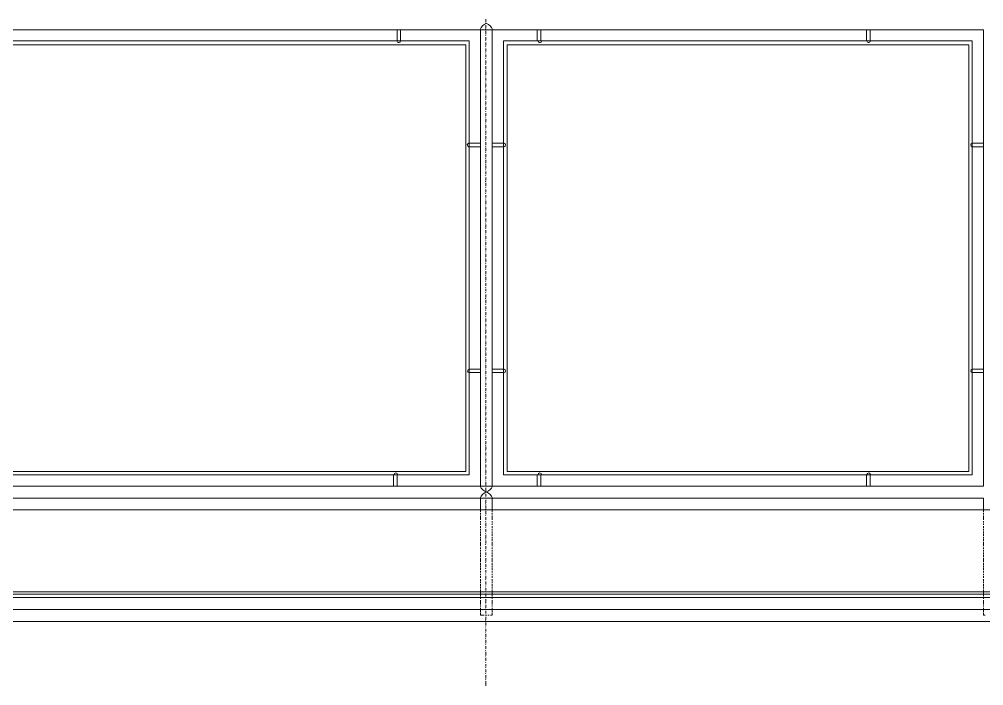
# Model space of a CAD drawing. Header units: millimetres. Extents: x 2928 to 3112, y 1220 to 1280.
# Drawn here: x 3063.205 to 3067.324, y 1248.077 to 1250.922 of the extents above; entities that cross this region are included whole.
import ezdxf

# ---------------------------------------------------------------- set-up
doc = ezdxf.new("R2010")
doc.units = ezdxf.units.MM

msp = doc.modelspace()

# ---------------------------------------------------------------- linework, layer by layer
at = {"color": 252, "linetype": 'Continuous', "lineweight": 13, "true_color": 0x989898}
for points in [[(3065.19756, 1250.90357), (3065.1959, 1250.90522), (3065.1959, 1250.90522)], [(3065.19756, 1250.91019), (3065.19756, 1250.92176), (3065.19756, 1250.92176)], [(3065.19756, 1250.88372), (3065.19756, 1250.89695), (3065.19756, 1250.89695)], [(3065.19756, 1250.87711), (3065.1959, 1250.88041), (3065.1959, 1250.88041)], [(3065.19756, 1250.8523), (3065.1959, 1250.85395), (3065.1959, 1250.85395)], [(3065.19756, 1250.85891), (3065.19756, 1250.87214), (3065.19756, 1250.87214)], [(3065.19756, 1250.82914), (3065.1959, 1250.8308), (3065.1959, 1250.8308)], [(3065.19756, 1250.8341), (3065.19756, 1250.84568), (3065.19756, 1250.84568)], [(3065.19756, 1250.80929), (3065.19756, 1250.82253), (3065.19756, 1250.82253)], [(3065.19756, 1250.80433), (3065.1959, 1250.80599), (3065.1959, 1250.80599)], [(3065.19756, 1250.77787), (3065.1959, 1250.77952), (3065.1959, 1250.77952)], [(3065.19756, 1250.78448), (3065.19756, 1250.79772), (3065.19756, 1250.79772)], [(3065.19756, 1250.75967), (3065.19756, 1250.77125), (3065.19756, 1250.77125)], [(3065.19756, 1250.75306), (3065.1959, 1250.75471), (3065.1959, 1250.75471)], [(3065.19756, 1250.72825), (3065.1959, 1250.7299), (3065.1959, 1250.7299)], [(3065.19756, 1250.73321), (3065.19756, 1250.74644), (3065.19756, 1250.74644)], [(3065.19756, 1250.70178), (3065.1959, 1250.70344), (3065.1959, 1250.70344)], [(3065.19756, 1250.7084), (3065.19756, 1250.72163), (3065.19756, 1250.72163)], [(3065.19756, 1250.68524), (3065.19756, 1250.69848), (3065.19756, 1250.69848)], [(3065.19756, 1250.67863), (3065.1959, 1250.68028), (3065.1959, 1250.68028)], [(3065.19756, 1250.65382), (3065.1959, 1250.65547), (3065.1959, 1250.65547)], [(3065.19756, 1250.66043), (3065.19756, 1250.67201), (3065.19756, 1250.67201)], [(3065.19756, 1250.63397), (3065.19756, 1250.6472), (3065.19756, 1250.6472)], [(3065.19756, 1250.62735), (3065.1959, 1250.63066), (3065.1959, 1250.63066)], [(3065.19756, 1250.60254), (3065.1959, 1250.6042), (3065.1959, 1250.6042)], [(3065.19756, 1250.60916), (3065.19756, 1250.62239), (3065.19756, 1250.62239)], [(3065.19756, 1250.57773), (3065.1959, 1250.57939), (3065.1959, 1250.57939)], [(3065.19756, 1250.58435), (3065.19756, 1250.59593), (3065.19756, 1250.59593)], [(3065.19756, 1250.55954), (3065.19756, 1250.57112), (3065.19756, 1250.57112)], [(3065.19756, 1250.55458), (3065.1959, 1250.55623), (3065.1959, 1250.55623)], [(3065.19756, 1250.52812), (3065.1959, 1250.52977), (3065.1959, 1250.52977)], [(3065.19756, 1250.53473), (3065.19756, 1250.54796), (3065.19756, 1250.54796)], [(3065.19756, 1250.50992), (3065.19756, 1250.5215), (3065.19756, 1250.5215)], [(3065.19756, 1250.50331), (3065.1959, 1250.50496), (3065.1959, 1250.50496)], [(3065.19756, 1250.4785), (3065.1959, 1250.48015), (3065.1959, 1250.48015)], [(3065.19756, 1250.48346), (3065.19756, 1250.49669), (3065.19756, 1250.49669)], [(3065.19756, 1250.45203), (3065.1959, 1250.45369), (3065.1959, 1250.45369)], [(3065.19756, 1250.45865), (3065.19756, 1250.47188), (3065.19756, 1250.47188)], [(3065.19756, 1250.43384), (3065.19756, 1250.44542), (3065.19756, 1250.44542)], [(3065.19756, 1250.42888), (3065.1959, 1250.43053), (3065.1959, 1250.43053)], [(3065.19756, 1250.40407), (3065.1959, 1250.40572), (3065.1959, 1250.40572)], [(3065.19756, 1250.41068), (3065.19756, 1250.42226), (3065.19756, 1250.42226)], [(3065.19756, 1250.38422), (3065.19756, 1250.39745), (3065.19756, 1250.39745)], [(3065.19756, 1250.3776), (3065.1959, 1250.37926), (3065.1959, 1250.37926)], [(3065.19756, 1250.35941), (3065.19756, 1250.37264), (3065.19756, 1250.37264)], [(3065.19756, 1250.35279), (3065.1959, 1250.35445), (3065.1959, 1250.35445)], [(3065.19756, 1250.32798), (3065.1959, 1250.32964), (3065.1959, 1250.32964)], [(3065.19756, 1250.33294), (3065.19756, 1250.34618), (3065.19756, 1250.34618)], [(3065.19756, 1250.30813), (3065.19756, 1250.32137), (3065.19756, 1250.32137)], [(3065.19756, 1250.30152), (3065.1959, 1250.30317), (3065.1959, 1250.30317)], [(3065.19756, 1250.27836), (3065.1959, 1250.28002), (3065.1959, 1250.28002)], [(3065.19756, 1250.28498), (3065.19756, 1250.29821), (3065.19756, 1250.29821)], [(3065.19756, 1250.25355), (3065.1959, 1250.25521), (3065.1959, 1250.25521)], [(3065.19756, 1250.26017), (3065.19756, 1250.27175), (3065.19756, 1250.27175)], [(3065.19756, 1250.23371), (3065.19756, 1250.24694), (3065.19756, 1250.24694)], [(3065.19756, 1250.22709), (3065.1959, 1250.2304), (3065.1959, 1250.2304)], [(3065.19756, 1250.20228), (3065.1959, 1250.20393), (3065.1959, 1250.20393)], [(3065.19756, 1250.2089), (3065.19756, 1250.22213), (3065.19756, 1250.22213)], [(3065.19756, 1250.18409), (3065.19756, 1250.19566), (3065.19756, 1250.19566)], [(3065.19756, 1250.17747), (3065.1959, 1250.17912), (3065.1959, 1250.17912)], [(3065.19756, 1250.15431), (3065.1959, 1250.15597), (3065.1959, 1250.15597)], [(3065.19756, 1250.16093), (3065.19756, 1250.17085), (3065.19756, 1250.17085)], [(3065.19756, 1250.12785), (3065.1959, 1250.1295), (3065.1959, 1250.1295)], [(3065.19756, 1250.13447), (3065.19756, 1250.1477), (3065.19756, 1250.1477)], [(3065.19756, 1250.10966), (3065.19756, 1250.12123), (3065.19756, 1250.12123)], [(3065.19756, 1250.10304), (3065.1959, 1250.10469), (3065.1959, 1250.10469)], [(3065.19756, 1250.07823), (3065.1959, 1250.07988), (3065.1959, 1250.07988)], [(3065.19756, 1250.08319), (3065.19756, 1250.09642), (3065.19756, 1250.09642)], [(3065.19756, 1250.05838), (3065.19756, 1250.07161), (3065.19756, 1250.07161)], [(3065.19756, 1250.05177), (3065.1959, 1250.05342), (3065.1959, 1250.05342)], [(3065.19756, 1250.02861), (3065.1959, 1250.03026), (3065.1959, 1250.03026)], [(3065.19756, 1250.03357), (3065.19756, 1250.04515), (3065.19756, 1250.04515)], [(3065.19756, 1250.0038), (3065.1959, 1250.00545), (3065.1959, 1250.00545)], [(3065.19756, 1250.01042), (3065.19756, 1250.02199), (3065.19756, 1250.02199)], [(3065.19756, 1249.98395), (3065.19756, 1249.99718), (3065.19756, 1249.99718)], [(3065.19756, 1249.97734), (3065.1959, 1249.98065), (3065.1959, 1249.98065)], [(3065.19756, 1249.95253), (3065.1959, 1249.95418), (3065.1959, 1249.95418)], [(3065.19756, 1249.95914), (3065.19756, 1249.97238), (3065.19756, 1249.97238)], [(3065.19756, 1249.93433), (3065.19756, 1249.94591), (3065.19756, 1249.94591)], [(3065.19756, 1249.92772), (3065.1959, 1249.92937), (3065.1959, 1249.92937)], [(3065.19756, 1249.90125), (3065.1959, 1249.90291), (3065.1959, 1249.90291)], [(3065.19756, 1249.90787), (3065.19756, 1249.9211), (3065.19756, 1249.9211)], [(3065.19756, 1249.8781), (3065.1959, 1249.87975), (3065.1959, 1249.87975)], [(3065.19756, 1249.88471), (3065.19756, 1249.89795), (3065.19756, 1249.89795)], [(3065.19756, 1249.8599), (3065.19756, 1249.87148), (3065.19756, 1249.87148)], [(3065.19756, 1249.85329), (3065.1959, 1249.85494), (3065.1959, 1249.85494)], [(3065.19756, 1249.82848), (3065.1959, 1249.83013), (3065.1959, 1249.83013)], [(3065.19756, 1249.83344), (3065.19756, 1249.84667), (3065.19756, 1249.84667)], [(3065.19756, 1249.80863), (3065.19756, 1249.82186), (3065.19756, 1249.82186)], [(3065.19756, 1249.80201), (3065.1959, 1249.80367), (3065.1959, 1249.80367)], [(3065.19756, 1249.78382), (3065.19756, 1249.7954), (3065.19756, 1249.7954)], [(3065.19756, 1249.7772), (3065.1959, 1249.77886), (3065.1959, 1249.77886)], [(3065.19756, 1249.75405), (3065.1959, 1249.7557), (3065.1959, 1249.7557)], [(3065.19756, 1249.76066), (3065.19756, 1249.77059), (3065.19756, 1249.77059)], [(3065.19756, 1249.7342), (3065.19756, 1249.74743), (3065.19756, 1249.74743)], [(3065.19756, 1249.72758), (3065.1959, 1249.73089), (3065.1959, 1249.73089)], [(3065.19756, 1249.70278), (3065.1959, 1249.70443), (3065.1959, 1249.70443)], [(3065.19756, 1249.70939), (3065.19756, 1249.72262), (3065.19756, 1249.72262)], [(3065.19756, 1249.67797), (3065.1959, 1249.67962), (3065.1959, 1249.67962)], [(3065.19756, 1249.68458), (3065.19756, 1249.69616), (3065.19756, 1249.69616)], [(3065.19756, 1249.65812), (3065.19756, 1249.67135), (3065.19756, 1249.67135)], [(3065.19756, 1249.6515), (3065.1959, 1249.65316), (3065.1959, 1249.65316)], [(3065.19756, 1249.62835), (3065.1959, 1249.63), (3065.1959, 1249.63)], [(3065.19756, 1249.63331), (3065.19756, 1249.64489), (3065.19756, 1249.64489)], [(3065.19756, 1249.61015), (3065.19756, 1249.62173), (3065.19756, 1249.62173)], [(3065.19756, 1249.60354), (3065.1959, 1249.60519), (3065.1959, 1249.60519)], [(3065.19756, 1249.57873), (3065.1959, 1249.58038), (3065.1959, 1249.58038)], [(3065.19756, 1249.58369), (3065.19756, 1249.59692), (3065.19756, 1249.59692)], [(3065.19756, 1249.55226), (3065.1959, 1249.55392), (3065.1959, 1249.55392)], [(3065.19756, 1249.55888), (3065.19756, 1249.57211), (3065.19756, 1249.57211)], [(3065.19756, 1249.53407), (3065.19756, 1249.54565), (3065.19756, 1249.54565)], [(3065.19756, 1249.52745), (3065.1959, 1249.52911), (3065.1959, 1249.52911)], [(3065.19756, 1249.50099), (3065.1959, 1249.5043), (3065.1959, 1249.5043)], [(3065.19756, 1249.5076), (3065.19756, 1249.52084), (3065.19756, 1249.52084)], [(3065.19756, 1249.48445), (3065.19756, 1249.49768), (3065.19756, 1249.49768)], [(3065.19756, 1249.47783), (3065.1959, 1249.47949), (3065.1959, 1249.47949)], [(3065.19756, 1249.45302), (3065.1959, 1249.45468), (3065.1959, 1249.45468)], [(3065.19756, 1249.45964), (3065.19756, 1249.47287), (3065.19756, 1249.47287)], [(3065.19756, 1249.42821), (3065.1959, 1249.42987), (3065.1959, 1249.42987)], [(3065.19756, 1249.43317), (3065.19756, 1249.44641), (3065.19756, 1249.44641)], [(3065.19756, 1249.40837), (3065.19756, 1249.4216), (3065.19756, 1249.4216)], [(3065.19756, 1249.40175), (3065.1959, 1249.4034), (3065.1959, 1249.4034)], [(3065.19756, 1249.37694), (3065.1959, 1249.37859), (3065.1959, 1249.37859)], [(3065.19756, 1249.38356), (3065.19756, 1249.39513), (3065.19756, 1249.39513)], [(3065.19756, 1249.3604), (3065.19756, 1249.37032), (3065.19756, 1249.37032)], [(3065.19756, 1249.35378), (3065.1959, 1249.35544), (3065.1959, 1249.35544)], [(3065.19756, 1249.32732), (3065.1959, 1249.33063), (3065.1959, 1249.33063)], [(3065.19756, 1249.33394), (3065.19756, 1249.34717), (3065.19756, 1249.34717)], [(3065.19756, 1249.30251), (3065.1959, 1249.30416), (3065.1959, 1249.30416)], [(3065.19756, 1249.30913), (3065.19756, 1249.32236), (3065.19756, 1249.32236)], [(3065.19756, 1249.28432), (3065.19756, 1249.29589), (3065.19756, 1249.29589)], [(3065.19756, 1249.2777), (3065.1959, 1249.27935), (3065.1959, 1249.27935)], [(3065.19756, 1249.25124), (3065.1959, 1249.25454), (3065.1959, 1249.25454)], [(3065.19756, 1249.25785), (3065.19756, 1249.27108), (3065.19756, 1249.27108)], [(3065.19756, 1249.23304), (3065.19756, 1249.24627), (3065.19756, 1249.24627)], [(3065.19756, 1249.22808), (3065.1959, 1249.22973), (3065.1959, 1249.22973)], [(3065.19756, 1249.20327), (3065.1959, 1249.20492), (3065.1959, 1249.20492)], [(3065.19756, 1249.20989), (3065.19756, 1249.22146), (3065.19756, 1249.22146)], [(3065.19756, 1249.17846), (3065.1959, 1249.18011), (3065.1959, 1249.18011)], [(3065.19756, 1249.18342), (3065.19756, 1249.19665), (3065.19756, 1249.19665)], [(3065.19756, 1249.15861), (3065.19756, 1249.17184), (3065.19756, 1249.17184)], [(3065.19756, 1249.152), (3065.1959, 1249.15365), (3065.1959, 1249.15365)], [(3065.19756, 1249.12719), (3065.1959, 1249.12884), (3065.1959, 1249.12884)], [(3065.19756, 1249.1338), (3065.19756, 1249.14538), (3065.19756, 1249.14538)], [(3065.19756, 1249.10734), (3065.19756, 1249.12057), (3065.19756, 1249.12057)], [(3065.19756, 1249.10238), (3065.1959, 1249.10403), (3065.1959, 1249.10403)], [(3065.19756, 1249.07757), (3065.1959, 1249.08088), (3065.1959, 1249.08088)], [(3065.19756, 1249.08418), (3065.19756, 1249.09742), (3065.19756, 1249.09742)], [(3065.19756, 1249.05276), (3065.1959, 1249.05441), (3065.1959, 1249.05441)], [(3065.19756, 1249.05937), (3065.19756, 1249.07261), (3065.19756, 1249.07261)], [(3065.19756, 1249.03456), (3065.19756, 1249.04614), (3065.19756, 1249.04614)], [(3065.19756, 1249.02795), (3065.1959, 1249.0296), (3065.1959, 1249.0296)], [(3065.19756, 1249.00148), (3065.1959, 1249.00314), (3065.1959, 1249.00314)], [(3065.19756, 1249.0081), (3065.19756, 1249.02133), (3065.19756, 1249.02133)], [(3065.19756, 1248.97667), (3065.1959, 1248.97833), (3065.1959, 1248.97833)], [(3065.19756, 1248.98329), (3065.19756, 1248.99652), (3065.19756, 1248.99652)], [(3065.19756, 1248.96013), (3065.19756, 1248.97006), (3065.19756, 1248.97006)], [(3065.19756, 1248.95352), (3065.1959, 1248.95517), (3065.1959, 1248.95517)], [(3065.19756, 1248.92871), (3065.1959, 1248.93036), (3065.1959, 1248.93036)], [(3065.19756, 1248.93367), (3065.19756, 1248.9469), (3065.19756, 1248.9469)], [(3065.19756, 1248.90886), (3065.19756, 1248.92209), (3065.19756, 1248.92209)], [(3065.19756, 1248.90224), (3065.1959, 1248.9039), (3065.1959, 1248.9039)], [(3065.19756, 1248.87743), (3065.1959, 1248.87909), (3065.1959, 1248.87909)], [(3065.19756, 1248.88405), (3065.19756, 1248.89563), (3065.19756, 1248.89563)], [(3065.19756, 1248.85097), (3065.1959, 1248.85428), (3065.1959, 1248.85428)], [(3065.19756, 1248.85759), (3065.19756, 1248.87082), (3065.19756, 1248.87082)], [(3065.19756, 1248.83278), (3065.19756, 1248.84601), (3065.19756, 1248.84601)], [(3065.1744, 1248.82782), (3065.1744, 1248.81789), (3065.1744, 1248.81789)], [(3065.1744, 1248.81293), (3065.1744, 1248.80797), (3065.1744, 1248.80797)], [(3065.1744, 1248.80301), (3065.1744, 1248.79474), (3065.1744, 1248.79474)], [(3065.1744, 1248.79308), (3065.1744, 1248.78481), (3065.1744, 1248.78481)], [(3065.19756, 1248.82782), (3065.1959, 1248.83112), (3065.1959, 1248.83112)], [(3065.19756, 1248.80301), (3065.1959, 1248.80466), (3065.1959, 1248.80466)], [(3065.19756, 1248.80962), (3065.19756, 1248.82285), (3065.19756, 1248.82285)], [(3065.19756, 1248.78481), (3065.19756, 1248.79639), (3065.19756, 1248.79639)], [(3065.22402, 1248.81789), (3065.22402, 1248.82782), (3065.22402, 1248.82782)], [(3065.22402, 1248.80797), (3065.22402, 1248.81293), (3065.22402, 1248.81293)], [(3065.22402, 1248.79474), (3065.22402, 1248.80301), (3065.22402, 1248.80301)], [(3065.22402, 1248.78481), (3065.22402, 1248.79308), (3065.22402, 1248.79308)], [(3067.32293, 1248.82782), (3067.32293, 1248.81789), (3067.32293, 1248.81789)], [(3067.32293, 1248.81293), (3067.32293, 1248.80797), (3067.32293, 1248.80797)], [(3067.32293, 1248.80301), (3067.32293, 1248.79474), (3067.32293, 1248.79474)], [(3067.32293, 1248.79308), (3067.32293, 1248.78481), (3067.32293, 1248.78481)], [(3065.1744, 1248.77985), (3065.1744, 1248.77323), (3065.1744, 1248.77323)], [(3065.1744, 1248.76993), (3065.1744, 1248.76331), (3065.1744, 1248.76331)], [(3065.1744, 1248.75835), (3065.1744, 1248.75008), (3065.1744, 1248.75008)], [(3065.19756, 1248.7782), (3065.1959, 1248.77985), (3065.1959, 1248.77985)], [(3065.19756, 1248.75173), (3065.1959, 1248.75339), (3065.1959, 1248.75339)], [(3065.19756, 1248.75835), (3065.19756, 1248.77158), (3065.19756, 1248.77158)], [(3065.22402, 1248.77323), (3065.22402, 1248.77985), (3065.22402, 1248.77985)], [(3065.22402, 1248.76331), (3065.22402, 1248.76993), (3065.22402, 1248.76993)], [(3065.22402, 1248.75008), (3065.22402, 1248.75835), (3065.22402, 1248.75835)], [(3067.32293, 1248.77985), (3067.32293, 1248.77323), (3067.32293, 1248.77323)], [(3067.32293, 1248.76993), (3067.32293, 1248.76331), (3067.32293, 1248.76331)], [(3067.32293, 1248.75835), (3067.32293, 1248.75008), (3067.32293, 1248.75008)], [(3065.1744, 1248.74512), (3065.1744, 1248.74015), (3065.1744, 1248.74015)], [(3065.1744, 1248.73519), (3065.1744, 1248.72858), (3065.1744, 1248.72858)], [(3065.1744, 1248.72527), (3065.1744, 1248.717), (3065.1744, 1248.717)], [(3065.1744, 1248.71204), (3065.1744, 1248.70542), (3065.1744, 1248.70542)], [(3065.19756, 1248.72692), (3065.1959, 1248.72858), (3065.1959, 1248.72858)], [(3065.19756, 1248.73354), (3065.19756, 1248.74512), (3065.19756, 1248.74512)], [(3065.19756, 1248.70707), (3065.19756, 1248.72031), (3065.19756, 1248.72031)], [(3065.22402, 1248.74015), (3065.22402, 1248.74512), (3065.22402, 1248.74512)], [(3065.22402, 1248.72858), (3065.22402, 1248.73519), (3065.22402, 1248.73519)], [(3065.22402, 1248.717), (3065.22402, 1248.72527), (3065.22402, 1248.72527)], [(3065.22402, 1248.70542), (3065.22402, 1248.71204), (3065.22402, 1248.71204)], [(3067.32293, 1248.74512), (3067.32293, 1248.74015), (3067.32293, 1248.74015)], [(3067.32293, 1248.73519), (3067.32293, 1248.72858), (3067.32293, 1248.72858)], [(3067.32293, 1248.72527), (3067.32293, 1248.717), (3067.32293, 1248.717)], [(3067.32293, 1248.71204), (3067.32293, 1248.70542), (3067.32293, 1248.70542)], [(3065.1744, 1248.70211), (3065.1744, 1248.6955), (3065.1744, 1248.6955)], [(3065.1744, 1248.69053), (3065.1744, 1248.68226), (3065.1744, 1248.68226)], [(3065.1744, 1248.68061), (3065.1744, 1248.67234), (3065.1744, 1248.67234)], [(3065.1744, 1248.66738), (3065.1744, 1248.66076), (3065.1744, 1248.66076)], [(3065.19756, 1248.70211), (3065.1959, 1248.70377), (3065.1959, 1248.70377)], [(3065.19756, 1248.67896), (3065.1959, 1248.68061), (3065.1959, 1248.68061)], [(3065.19756, 1248.68392), (3065.19756, 1248.69715), (3065.19756, 1248.69715)], [(3065.19756, 1248.65911), (3065.19756, 1248.67234), (3065.19756, 1248.67234)], [(3065.22402, 1248.6955), (3065.22402, 1248.70211), (3065.22402, 1248.70211)], [(3065.22402, 1248.68226), (3065.22402, 1248.69053), (3065.22402, 1248.69053)], [(3065.22402, 1248.67234), (3065.22402, 1248.68061), (3065.22402, 1248.68061)], [(3065.22402, 1248.66076), (3065.22402, 1248.66738), (3065.22402, 1248.66738)], [(3067.32293, 1248.70211), (3067.32293, 1248.6955), (3067.32293, 1248.6955)], [(3067.32293, 1248.69053), (3067.32293, 1248.68226), (3067.32293, 1248.68226)], [(3067.32293, 1248.68061), (3067.32293, 1248.67234), (3067.32293, 1248.67234)], [(3067.32293, 1248.66738), (3067.32293, 1248.66076), (3067.32293, 1248.66076)], [(3065.1744, 1248.65745), (3065.1744, 1248.64918), (3065.1744, 1248.64918)], [(3065.1744, 1248.64588), (3065.1744, 1248.63761), (3065.1744, 1248.63761)], [(3065.1744, 1248.6343), (3065.1744, 1248.62768), (3065.1744, 1248.62768)], [(3065.19756, 1248.65249), (3065.1959, 1248.65415), (3065.1959, 1248.65415)], [(3065.19756, 1248.62768), (3065.1959, 1248.62934), (3065.1959, 1248.62934)], [(3065.19756, 1248.6343), (3065.19756, 1248.64588), (3065.19756, 1248.64588)], [(3065.22402, 1248.64918), (3065.22402, 1248.65745), (3065.22402, 1248.65745)], [(3065.22402, 1248.63761), (3065.22402, 1248.64588), (3065.22402, 1248.64588)], [(3065.22402, 1248.62768), (3065.22402, 1248.6343), (3065.22402, 1248.6343)], [(3067.32293, 1248.65745), (3067.32293, 1248.64918), (3067.32293, 1248.64918)], [(3067.32293, 1248.64588), (3067.32293, 1248.63761), (3067.32293, 1248.63761)], [(3067.32293, 1248.6343), (3067.32293, 1248.62768), (3067.32293, 1248.62768)], [(3065.1744, 1248.62272), (3065.1744, 1248.61445), (3065.1744, 1248.61445)], [(3065.1744, 1248.6128), (3065.1744, 1248.60453), (3065.1744, 1248.60453)], [(3065.1744, 1248.59956), (3065.1744, 1248.59295), (3065.1744, 1248.59295)], [(3065.1744, 1248.58964), (3065.1744, 1248.58137), (3065.1744, 1248.58137)], [(3065.19756, 1248.60122), (3065.1959, 1248.60453), (3065.1959, 1248.60453)], [(3065.19756, 1248.60783), (3065.19756, 1248.62107), (3065.19756, 1248.62107)], [(3065.19756, 1248.58302), (3065.19756, 1248.59626), (3065.19756, 1248.59626)], [(3065.22402, 1248.61445), (3065.22402, 1248.62272), (3065.22402, 1248.62272)], [(3065.22402, 1248.60453), (3065.22402, 1248.6128), (3065.22402, 1248.6128)], [(3065.22402, 1248.59295), (3065.22402, 1248.59956), (3065.22402, 1248.59956)], [(3065.22402, 1248.58137), (3065.22402, 1248.58964), (3065.22402, 1248.58964)], [(3067.32293, 1248.62272), (3067.32293, 1248.61445), (3067.32293, 1248.61445)], [(3067.32293, 1248.6128), (3067.32293, 1248.60453), (3067.32293, 1248.60453)], [(3067.32293, 1248.59956), (3067.32293, 1248.59295), (3067.32293, 1248.59295)], [(3067.32293, 1248.58964), (3067.32293, 1248.58137), (3067.32293, 1248.58137)], [(3065.1744, 1248.57806), (3065.1744, 1248.56979), (3065.1744, 1248.56979)], [(3065.1744, 1248.56649), (3065.1744, 1248.55987), (3065.1744, 1248.55987)], [(3065.1744, 1248.55491), (3065.1744, 1248.54829), (3065.1744, 1248.54829)], [(3065.1744, 1248.54498), (3065.1744, 1248.53671), (3065.1744, 1248.53671)], [(3065.19756, 1248.57641), (3065.1959, 1248.57806), (3065.1959, 1248.57806)], [(3065.19756, 1248.55325), (3065.1959, 1248.55491), (3065.1959, 1248.55491)], [(3065.19756, 1248.55987), (3065.19756, 1248.56979), (3065.19756, 1248.56979)], [(3065.19756, 1248.53341), (3065.19756, 1248.54664), (3065.19756, 1248.54664)], [(3065.22402, 1248.56979), (3065.22402, 1248.57806), (3065.22402, 1248.57806)], [(3065.22402, 1248.55987), (3065.22402, 1248.56649), (3065.22402, 1248.56649)], [(3065.22402, 1248.54829), (3065.22402, 1248.55491), (3065.22402, 1248.55491)], [(3065.22402, 1248.53671), (3065.22402, 1248.54498), (3065.22402, 1248.54498)], [(3067.32293, 1248.57806), (3067.32293, 1248.56979), (3067.32293, 1248.56979)], [(3067.32293, 1248.56649), (3067.32293, 1248.55987), (3067.32293, 1248.55987)], [(3067.32293, 1248.55491), (3067.32293, 1248.54829), (3067.32293, 1248.54829)], [(3067.32293, 1248.54498), (3067.32293, 1248.53671), (3067.32293, 1248.53671)], [(3065.1744, 1248.53175), (3065.1744, 1248.52514), (3065.1744, 1248.52514)], [(3065.1744, 1248.52183), (3065.1744, 1248.51521), (3065.1744, 1248.51521)], [(3065.1744, 1248.51025), (3065.1744, 1248.50198), (3065.1744, 1248.50198)], [(3065.19756, 1248.52844), (3065.1959, 1248.5301), (3065.1959, 1248.5301)], [(3065.19756, 1248.50198), (3065.1959, 1248.50363), (3065.1959, 1248.50363)], [(3065.19756, 1248.5086), (3065.19756, 1248.52183), (3065.19756, 1248.52183)], [(3065.22402, 1248.52514), (3065.22402, 1248.53175), (3065.22402, 1248.53175)], [(3065.22402, 1248.51521), (3065.22402, 1248.52183), (3065.22402, 1248.52183)], [(3065.22402, 1248.50198), (3065.22402, 1248.51025), (3065.22402, 1248.51025)], [(3067.32293, 1248.53175), (3067.32293, 1248.52514), (3067.32293, 1248.52514)], [(3067.32293, 1248.52183), (3067.32293, 1248.51521), (3067.32293, 1248.51521)], [(3067.32293, 1248.51025), (3067.32293, 1248.50198), (3067.32293, 1248.50198)], [(3061.22799, 1248.47717), (3082.08312, 1248.47717), (3082.08312, 1248.47717)], [(3065.1744, 1248.49867), (3065.1744, 1248.49206), (3065.1744, 1248.49206)], [(3065.1744, 1248.48709), (3065.1744, 1248.48048), (3065.1744, 1248.48048)], [(3065.1744, 1248.47717), (3065.1744, 1248.4689), (3065.1744, 1248.4689)], [(3065.1744, 1248.46725), (3065.1744, 1248.45732), (3065.1744, 1248.45732)], [(3065.19756, 1248.47717), (3065.1959, 1248.47882), (3065.1959, 1248.47882)], [(3065.19756, 1248.48379), (3065.19756, 1248.49536), (3065.19756, 1248.49536)], [(3065.19756, 1248.45732), (3065.19756, 1248.47055), (3065.19756, 1248.47055)], [(3065.22402, 1248.49206), (3065.22402, 1248.49867), (3065.22402, 1248.49867)], [(3065.22402, 1248.48048), (3065.22402, 1248.48709), (3065.22402, 1248.48709)], [(3065.22402, 1248.4689), (3065.22402, 1248.47717), (3065.22402, 1248.47717)], [(3065.22402, 1248.45732), (3065.22402, 1248.46725), (3065.22402, 1248.46725)], [(3067.32293, 1248.49867), (3067.32293, 1248.49206), (3067.32293, 1248.49206)], [(3067.32293, 1248.48709), (3067.32293, 1248.48048), (3067.32293, 1248.48048)], [(3067.32293, 1248.47717), (3067.32293, 1248.4689), (3067.32293, 1248.4689)], [(3067.32293, 1248.46725), (3067.32293, 1248.45732), (3067.32293, 1248.45732)], [(3061.22799, 1248.45401), (3082.08312, 1248.45401), (3082.08312, 1248.45401)], [(3065.1744, 1248.45401), (3065.1744, 1248.4474), (3065.1744, 1248.4474)], [(3065.1744, 1248.44244), (3065.1744, 1248.43417), (3065.1744, 1248.43417)], [(3065.1744, 1248.43251), (3065.1744, 1248.42424), (3065.1744, 1248.42424)], [(3065.19756, 1248.45236), (3065.1959, 1248.45401), (3065.1959, 1248.45401)], [(3065.19756, 1248.42755), (3065.1959, 1248.43086), (3065.1959, 1248.43086)], [(3065.19756, 1248.43251), (3065.19756, 1248.44574), (3065.19756, 1248.44574)], [(3065.19756, 1248.40936), (3065.19756, 1248.42259), (3065.19756, 1248.42259)], [(3065.22402, 1248.4474), (3065.22402, 1248.45401), (3065.22402, 1248.45401)], [(3065.22402, 1248.43417), (3065.22402, 1248.44244), (3065.22402, 1248.44244)], [(3065.22402, 1248.42424), (3065.22402, 1248.43251), (3065.22402, 1248.43251)], [(3067.32293, 1248.45401), (3067.32293, 1248.4474), (3067.32293, 1248.4474)], [(3067.32293, 1248.44244), (3067.32293, 1248.43417), (3067.32293, 1248.43417)], [(3067.32293, 1248.43251), (3067.32293, 1248.42424), (3067.32293, 1248.42424)], [(3082.08312, 1248.40274), (3061.22799, 1248.40274), (3061.22799, 1248.40274)], [(3065.1744, 1248.41928), (3065.1744, 1248.41432), (3065.1744, 1248.41432)], [(3065.1744, 1248.40936), (3065.1744, 1248.40109), (3065.1744, 1248.40109)], [(3065.1744, 1248.39943), (3065.1744, 1248.38951), (3065.1744, 1248.38951)], [(3065.1744, 1248.3862), (3065.1744, 1248.37793), (3065.18102, 1248.37793)], [(3065.19756, 1248.40274), (3065.1959, 1248.40439), (3065.1959, 1248.40439)], [(3065.19756, 1248.37793), (3065.1959, 1248.37958), (3065.1959, 1248.37958)], [(3065.19756, 1248.38455), (3065.19756, 1248.39612), (3065.19756, 1248.39612)], [(3065.21741, 1248.37793), (3065.22402, 1248.37793), (3065.22402, 1248.3862)], [(3065.22402, 1248.41432), (3065.22402, 1248.41928), (3065.22402, 1248.41928)], [(3065.22402, 1248.40109), (3065.22402, 1248.40936), (3065.22402, 1248.40936)], [(3065.22402, 1248.38951), (3065.22402, 1248.39943), (3065.22402, 1248.39943)], [(3067.32293, 1248.41928), (3067.32293, 1248.41432), (3067.32293, 1248.41432)], [(3067.32293, 1248.40936), (3067.32293, 1248.40109), (3067.32293, 1248.40109)], [(3067.32293, 1248.39943), (3067.32293, 1248.38951), (3067.32293, 1248.38951)], [(3067.32293, 1248.3862), (3067.32293, 1248.37793), (3067.32955, 1248.37793)], [(3065.18267, 1248.37793), (3065.19094, 1248.37793), (3065.19094, 1248.37793)], [(3065.1959, 1248.37793), (3065.20252, 1248.37793), (3065.20252, 1248.37793)], [(3065.19756, 1248.35147), (3065.1959, 1248.35477), (3065.1959, 1248.35477)], [(3065.19756, 1248.35808), (3065.19756, 1248.37131), (3065.19756, 1248.37131)], [(3065.19756, 1248.33327), (3065.19756, 1248.3465), (3065.19756, 1248.3465)], [(3065.20583, 1248.37793), (3065.21244, 1248.37793), (3065.21244, 1248.37793)], [(3065.19756, 1248.32666), (3065.1959, 1248.32831), (3065.1959, 1248.32831)], [(3065.19756, 1248.30185), (3065.1959, 1248.3035), (3065.1959, 1248.3035)], [(3065.19756, 1248.30846), (3065.19756, 1248.32004), (3065.19756, 1248.32004)], [(3065.19756, 1248.28365), (3065.19756, 1248.29688), (3065.19756, 1248.29688)], [(3065.19756, 1248.27869), (3065.1959, 1248.28035), (3065.1959, 1248.28035)], [(3065.19756, 1248.25884), (3065.19756, 1248.27208), (3065.19756, 1248.27208)], [(3065.19756, 1248.25223), (3065.1959, 1248.25388), (3065.1959, 1248.25388)], [(3065.19756, 1248.22742), (3065.1959, 1248.22907), (3065.1959, 1248.22907)], [(3065.19756, 1248.23403), (3065.19756, 1248.24561), (3065.19756, 1248.24561)], [(3065.19756, 1248.20757), (3065.19756, 1248.2208), (3065.19756, 1248.2208)], [(3065.19756, 1248.20261), (3065.1959, 1248.20426), (3065.1959, 1248.20426)], [(3065.19756, 1248.17614), (3065.1959, 1248.1778), (3065.1959, 1248.1778)], [(3065.19756, 1248.18276), (3065.19756, 1248.19599), (3065.19756, 1248.19599)], [(3065.19756, 1248.15299), (3065.1959, 1248.15464), (3065.1959, 1248.15464)], [(3065.19756, 1248.1596), (3065.19756, 1248.16953), (3065.19756, 1248.16953)], [(3065.19756, 1248.13479), (3065.19756, 1248.14637), (3065.19756, 1248.14637)], [(3065.19756, 1248.12818), (3065.1959, 1248.12983), (3065.1959, 1248.12983)], [(3065.19756, 1248.10171), (3065.1959, 1248.10337), (3065.1959, 1248.10337)], [(3065.19756, 1248.10833), (3065.19756, 1248.12156), (3065.19756, 1248.12156)], [(3065.19756, 1248.0769), (3065.19756, 1248.09675), (3065.19756, 1248.09675)]]:
    msp.add_lwpolyline(points, dxfattribs=at)
at = {"color": 7, "linetype": 'Continuous', "lineweight": 5, "true_color": 0x000007}
for points in [[(3061.01627, 1250.87711), (3065.07847, 1250.87711), (3065.07847, 1250.87711)], [(3065.02885, 1250.87711), (3062.86543, 1250.87711), (3062.86543, 1250.87711)], [(3065.3183, 1250.87711), (3063.21773, 1250.87711), (3063.21773, 1250.87711)], [(3064.81879, 1250.82914), (3064.81879, 1250.87711), (3064.83368, 1250.87711)], [(3064.83368, 1250.87711), (3064.83368, 1250.82914), (3064.83368, 1250.82914)], [(3065.1744, 1248.92871), (3065.1744, 1250.87711), (3065.1744, 1250.87711)], [(3065.22402, 1248.92871), (3065.22402, 1250.87711), (3065.22402, 1250.87711)], [(3065.22402, 1250.87711), (3067.32293, 1250.87711), (3067.32293, 1250.87711)], [(3065.41754, 1250.87711), (3065.41754, 1250.82914), (3065.41754, 1250.82914)], [(3065.43242, 1250.82914), (3065.43242, 1250.87711), (3065.41754, 1250.87711)], [(3066.82343, 1250.82914), (3066.82343, 1250.87711), (3066.83831, 1250.87711)], [(3066.83831, 1250.87711), (3066.83831, 1250.82914), (3066.83831, 1250.82914)], [(3067.32293, 1248.92871), (3067.32293, 1250.87711), (3067.32293, 1250.87711)], [(3065.1744, 1250.39249), (3065.12313, 1250.39249), (3065.12313, 1250.39249)], [(3065.12313, 1250.3776), (3065.1744, 1250.3776), (3065.1744, 1250.39249)], [(3065.22402, 1250.39249), (3065.27364, 1250.39249), (3065.27364, 1250.39249)], [(3065.27364, 1250.3776), (3065.22402, 1250.3776), (3065.22402, 1250.39249)], [(3067.32293, 1250.39249), (3067.27497, 1250.39249), (3067.27497, 1250.39249)], [(3067.27497, 1250.3776), (3067.32293, 1250.3776), (3067.32293, 1250.39249)], [(3065.12644, 1249.42821), (3065.1744, 1249.42821), (3065.1744, 1249.41333)], [(3065.1744, 1249.41333), (3065.12644, 1249.41333), (3065.12644, 1249.41333)], [(3065.27364, 1249.42821), (3065.22402, 1249.42821), (3065.22402, 1249.41333)], [(3065.22402, 1249.41333), (3065.27364, 1249.41333), (3065.27364, 1249.41333)], [(3067.27497, 1249.42821), (3067.32293, 1249.42821), (3067.32293, 1249.41333)], [(3067.32293, 1249.41333), (3067.27497, 1249.41333), (3067.27497, 1249.41333)], [(3064.80391, 1248.92871), (3064.80391, 1248.97667), (3064.80391, 1248.97667)], [(3064.81879, 1248.97667), (3064.81879, 1248.92871), (3064.80391, 1248.92871)], [(3065.41754, 1248.92871), (3065.41754, 1248.97667), (3065.41754, 1248.97667)], [(3065.43242, 1248.97667), (3065.43242, 1248.92871), (3065.41754, 1248.92871)], [(3066.82343, 1248.97667), (3066.82343, 1248.92871), (3066.83831, 1248.92871)], [(3066.83831, 1248.92871), (3066.83831, 1248.97667), (3066.83831, 1248.97667)], [(3061.01627, 1248.92871), (3065.07847, 1248.92871), (3065.07847, 1248.92871)], [(3065.02885, 1248.92871), (3062.86543, 1248.92871), (3062.86543, 1248.92871)], [(3065.3183, 1248.92871), (3063.21773, 1248.92871), (3063.21773, 1248.92871)], [(3065.22402, 1248.92871), (3067.32293, 1248.92871), (3067.32293, 1248.92871)], [(3061.01627, 1248.87743), (3065.07847, 1248.87743), (3065.07847, 1248.87743)], [(3065.02885, 1248.87743), (3062.86543, 1248.87743), (3062.86543, 1248.82782)], [(3065.3183, 1248.87743), (3063.21773, 1248.87743), (3063.21773, 1248.87743)], [(3065.1744, 1248.82782), (3065.1744, 1248.87743), (3065.1744, 1248.87743)], [(3065.22402, 1248.82782), (3065.22402, 1248.87743), (3065.22402, 1248.87743)], [(3065.22402, 1248.87743), (3067.32293, 1248.87743), (3067.32293, 1248.87743)], [(3067.32293, 1248.82782), (3067.32293, 1248.87743), (3067.32293, 1248.87743)]]:
    msp.add_lwpolyline(points, dxfattribs=at)
for points in [[(3062.91505, 1250.82914), (3065.12644, 1250.82914), (3065.12644, 1248.97667), (3062.91505, 1248.97667)], [(3065.11155, 1248.99156), (3062.92994, 1248.99156), (3062.92994, 1250.8126), (3065.11155, 1250.8126)], [(3067.27497, 1250.82914), (3065.27364, 1250.82914), (3065.27364, 1248.97667), (3067.27497, 1248.97667)], [(3065.28853, 1248.99156), (3067.26008, 1248.99156), (3067.26008, 1250.8126), (3065.28853, 1250.8126)]]:
    msp.add_lwpolyline(points, close=True, dxfattribs=at)
at = {"color": 7, "linetype": 'Continuous', "lineweight": 9, "true_color": 0x000007}
msp.add_lwpolyline([(3082.55782, 1248.82782), (3060.75164, 1248.82782), (3060.75164, 1248.82782)], dxfattribs=at)
at = {"color": 7, "linetype": 'Continuous', "lineweight": 20, "true_color": 0x000007}
msp.add_lwpolyline([(3061.22799, 1248.46725), (3082.08312, 1248.46725), (3082.08312, 1248.46725)], dxfattribs=at)
at = {"color": 252, "linetype": 'Continuous', "lineweight": 5, "true_color": 0x989898}
msp.add_lwpolyline([(3082.55782, 1248.35147), (3060.75164, 1248.35147), (3060.75164, 1248.35147)], dxfattribs=at)
at = {"color": 7, "linetype": 'Continuous', "lineweight": 5, "true_color": 0x000007}
for points in [[(3065.19921, 1250.90357), (3065.18763, 1250.90026), (3065.17771, 1250.89034), (3065.17275, 1250.87876)], [(3065.22568, 1250.87876), (3065.22237, 1250.89034), (3065.21244, 1250.90026), (3065.20087, 1250.90357)], [(3065.17275, 1248.92871), (3065.17771, 1248.91713), (3065.18763, 1248.90886), (3065.19921, 1248.9039)], [(3065.20087, 1248.9039), (3065.21244, 1248.90886), (3065.22237, 1248.91713), (3065.22568, 1248.92871)], [(3065.19921, 1248.9039), (3065.18763, 1248.89894), (3065.17771, 1248.88901), (3065.17275, 1248.87743)], [(3065.22568, 1248.87743), (3065.22237, 1248.88901), (3065.21244, 1248.89894), (3065.20087, 1248.9039)]]:
    msp.add_open_spline(points, degree=3, dxfattribs=at)
for points in [[(3064.81879, 1250.8308), (3064.81879, 1250.82583), (3064.8221, 1250.82253), (3064.82706, 1250.82253), (3064.82706, 1250.82253), (3064.83037, 1250.82253), (3064.83368, 1250.82583), (3064.83368, 1250.8308)], [(3065.42085, 1250.8308), (3065.42085, 1250.82583), (3065.42415, 1250.82253), (3065.42746, 1250.82253), (3065.42746, 1250.82253), (3065.43242, 1250.82253), (3065.43573, 1250.82583), (3065.43573, 1250.8308)], [(3066.82508, 1250.8308), (3066.82508, 1250.82583), (3066.82839, 1250.82253), (3066.83335, 1250.82253), (3066.83335, 1250.82253), (3066.83666, 1250.82253), (3066.83997, 1250.82583), (3066.83997, 1250.8308)], [(3065.12478, 1250.39249), (3065.12147, 1250.39249), (3065.11817, 1250.38918), (3065.11817, 1250.38587), (3065.11817, 1250.38587), (3065.11817, 1250.38091), (3065.12147, 1250.3776), (3065.12478, 1250.3776)], [(3065.27529, 1250.3776), (3065.2786, 1250.3776), (3065.28191, 1250.38091), (3065.28191, 1250.38587), (3065.28191, 1250.38587), (3065.28191, 1250.38918), (3065.2786, 1250.39249), (3065.27529, 1250.39249)], [(3067.27497, 1250.39249), (3067.27166, 1250.39249), (3067.26835, 1250.38918), (3067.26835, 1250.38587), (3067.26835, 1250.38587), (3067.26835, 1250.38091), (3067.27166, 1250.3776), (3067.27497, 1250.3776)], [(3065.12644, 1249.42821), (3065.12313, 1249.42821), (3065.11982, 1249.4249), (3065.11982, 1249.41994), (3065.11982, 1249.41994), (3065.11982, 1249.41664), (3065.12313, 1249.41333), (3065.12644, 1249.41333)], [(3065.27529, 1249.41333), (3065.2786, 1249.41333), (3065.28191, 1249.41664), (3065.28191, 1249.41994), (3065.28191, 1249.41994), (3065.28191, 1249.4249), (3065.2786, 1249.42821), (3065.27529, 1249.42821)], [(3067.27497, 1249.42821), (3067.27166, 1249.42821), (3067.26835, 1249.4249), (3067.26835, 1249.41994), (3067.26835, 1249.41994), (3067.26835, 1249.41664), (3067.27166, 1249.41333), (3067.27497, 1249.41333)], [(3064.82045, 1248.97833), (3064.82045, 1248.98164), (3064.81714, 1248.98494), (3064.81383, 1248.98494), (3064.81383, 1248.98494), (3064.80887, 1248.98494), (3064.80556, 1248.98164), (3064.80556, 1248.97833)], [(3065.43573, 1248.97833), (3065.43573, 1248.98164), (3065.43242, 1248.98494), (3065.42746, 1248.98494), (3065.42746, 1248.98494), (3065.42415, 1248.98494), (3065.42085, 1248.98164), (3065.42085, 1248.97833)], [(3066.83997, 1248.97833), (3066.83997, 1248.98164), (3066.83666, 1248.98494), (3066.83335, 1248.98494), (3066.83335, 1248.98494), (3066.82839, 1248.98494), (3066.82508, 1248.98164), (3066.82508, 1248.97833)]]:
    msp.add_open_spline(points, degree=3, knots=[0, 0, 0, 0, 0.125, 0.125, 0.125, 0.125001, 1, 1, 1, 1], dxfattribs=at)

doc.saveas('drawing.dxf')
